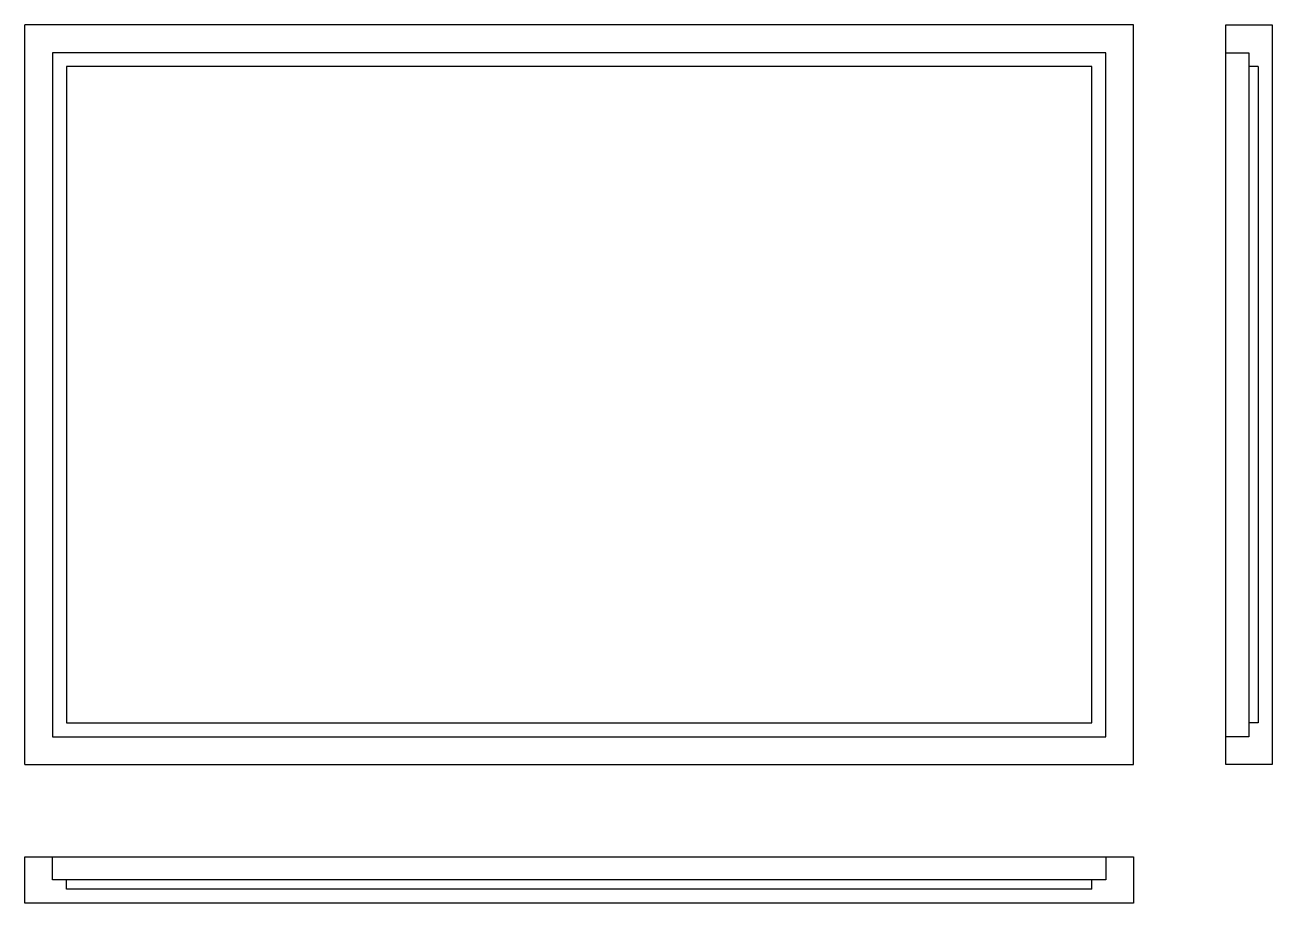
# Model space of a CAD drawing. Header units: millimetres. Extents: x 0 to 1350, y -150 to 800.
import ezdxf

# ---------------------------------------------------------------- set-up
doc = ezdxf.new("R2010")
doc.units = ezdxf.units.MM

msp = doc.modelspace()

# ---------------------------------------------------------------- linework, layer by layer
for p, q in [((1200, 800), (0, 800)), ((0, 0), (0, 800)), ((1200, 0), (1200, 800)), ((1300, 0), (1300, 800)), ((1300, 800), (1350, 800)), ((1350, 800), (1350, 0)), ((1170, 770), (30, 770)), ((30, 770), (30, 30)), ((1170, 30), (1170, 770)), ((1300, 770), (1325, 770)), ((1325, 770), (1325, 30)), ((1155, 755), (45, 755)), ((45, 755), (45, 45)), ((1155, 45), (1155, 755)), ((1335, 755), (1325, 755)), ((1335, 755), (1335, 45)), ((45, 45), (1155, 45)), ((1335, 45), (1325, 45)), ((30, 30), (1170, 30)), ((1325, 30), (1300, 30)), ((0, 0), (1200, 0)), ((1350, 0), (1300, 0)), ((0, -100), (1200, -100)), ((0, -150), (0, -100)), ((30, -125), (30, -100)), ((1170, -100), (1170, -125)), ((1200, -100), (1200, -150)), ((1170, -125), (30, -125)), ((45, -135), (45, -125)), ((1155, -135), (45, -135)), ((1155, -135), (1155, -125)), ((1200, -150), (0, -150))]:
    msp.add_line(p, q)

doc.saveas('drawing.dxf')
